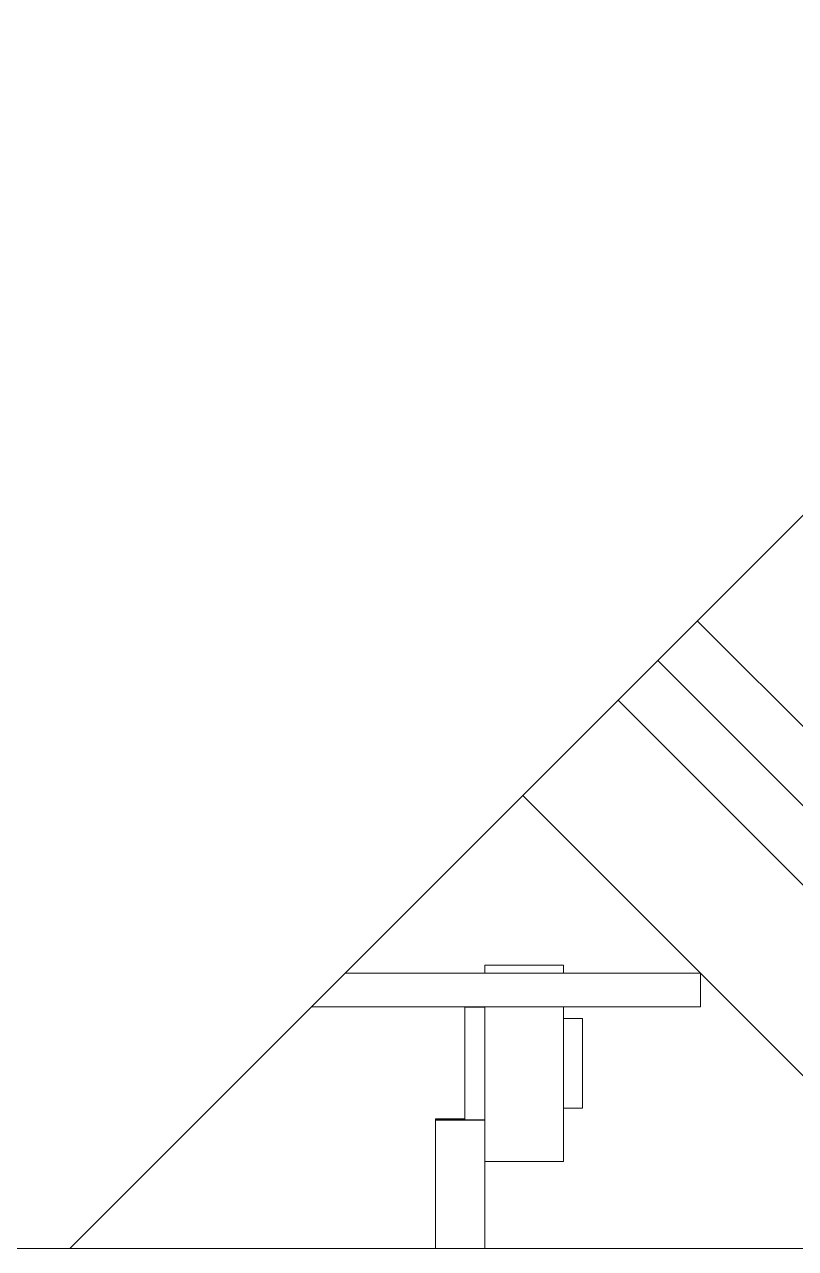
# Model space of a CAD drawing. Header units: millimetres. Extents: x 163705 to 1616509, y 81827 to 302547.
# Drawn here: x 216370.6 to 216439.3, y 143284.6 to 143393.7 of the extents above; entities that cross this region are included whole.
import ezdxf

# ---------------------------------------------------------------- set-up
doc = ezdxf.new("R2010")
doc.units = ezdxf.units.MM
doc.header["$LTSCALE"] = 10
doc.layers.add('1-设备轮廓', color=2, linetype='Continuous', lineweight=18)

# ---------------------------------------------------------------- blocks, each defined once
blk = doc.blocks.new('G$CE9C43516')
for p, q in [((2321, 834.29), (1991.71, 505)), ((2047.64, 560.93), (2103.57, 505)), ((2044.11, 557.4), (2096.5, 505)), ((2040.57, 553.86), (2075.99, 518.45)), ((2032.09, 545.38), (2067.5, 509.96)), ((2035.7, 530.25), (2028.7, 530.25)), ((2028.7, 530.25), (2028.7, 529.53)), ((2035.7, 530.25), (2035.7, 529.53)), ((2016.24, 529.53), (2047.93, 529.53)), ((2047.93, 529.53), (2047.93, 526.53)), ((2013.24, 526.53), (2047.93, 526.53)), ((2028.7, 526.5), (2026.9, 526.5)), ((2026.9, 521.46), (2026.9, 526.5)), ((2028.7, 526.53), (2028.7, 521.44)), ((2035.7, 526.53), (2035.7, 521.44)), ((2037.4, 525.5), (2035.7, 525.5)), ((2037.4, 525.5), (2037.4, 521.47)), ((2026.9, 516.46), (2026.9, 521.46)), ((2028.7, 521.44), (2028.7, 516.45)), ((2035.7, 521.44), (2035.7, 512.75)), ((2037.4, 521.47), (2037.4, 517.5)), ((2035.7, 517.5), (2037.4, 517.5)), ((2024.3, 516.55), (2024.3, 516.54)), ((2024.3, 516.55), (2026.9, 516.55)), ((2024.3, 516.54), (2026.9, 516.54)), ((2024.3, 516.46), (2024.3, 516.54)), ((2026.9, 516.46), (2024.3, 516.46)), ((2024.3, 516.44), (2024.3, 516.46)), ((2024.3, 516.44), (2024.3, 505)), ((2028.7, 516.44), (2024.3, 516.44)), ((2026.9, 516.46), (2026.9, 516.46)), ((2026.9, 516.46), (2028.7, 516.46)), ((2028.7, 516.44), (2028.7, 516.45)), ((2028.7, 505), (2028.7, 516.44)), ((2028.7, 512.75), (2035.7, 512.75)), ((2321, 505), (1791, 505))]:
    blk.add_line(p, q)
blk = doc.blocks.new('A$C7121566b')
at = {"layer": '1-设备轮廓'}
blk.add_blockref('G$CE9C43516', (4454.72, 2220.13), dxfattribs=at)

msp = doc.modelspace()

# ---------------------------------------------------------------- block references
msp.add_blockref('A$C7121566b', (209928.183, 140559.499))

doc.saveas('drawing.dxf')
